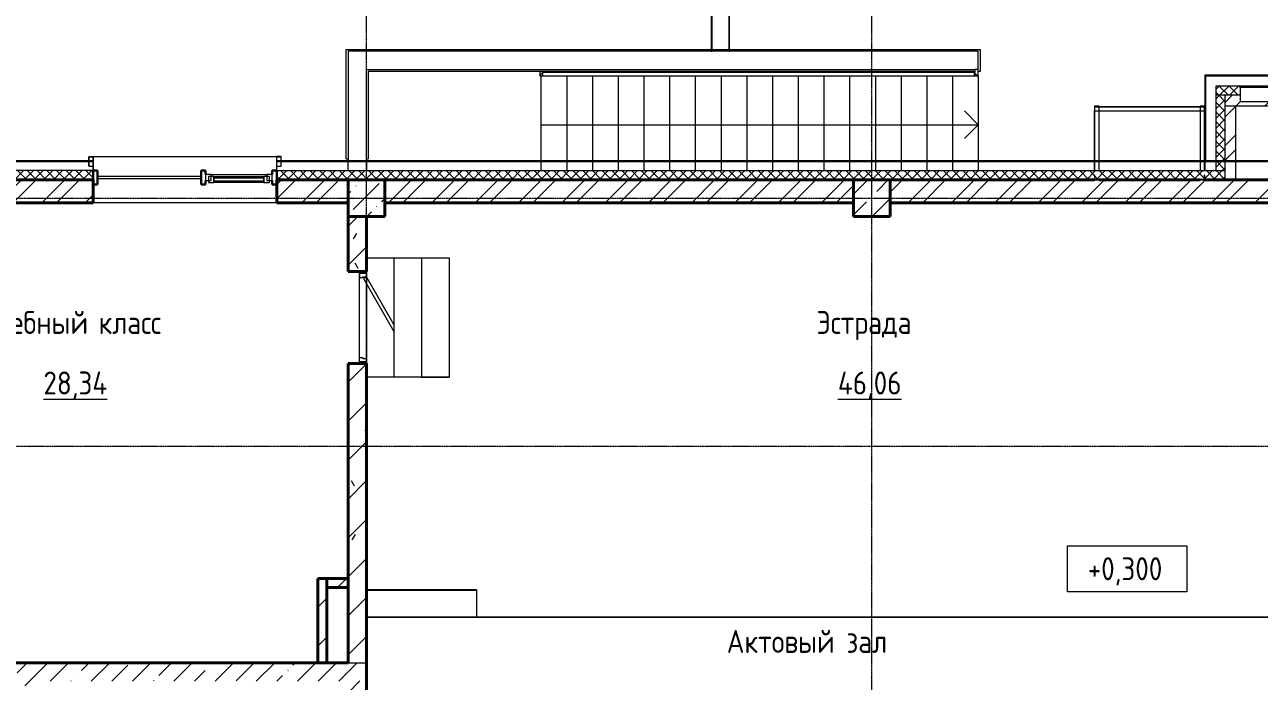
# Model space of a CAD drawing. Header units: millimetres. Extents: x 0 to 351840, y -132678 to 32417.
# Drawn here: x 311614 to 325052, y -34748 to -27599 of the extents above; entities that cross this region are included whole.
import ezdxf

# ---------------------------------------------------------------- set-up
doc = ezdxf.new("R2010")
doc.units = ezdxf.units.MM
doc.linetypes.add('BI_линия_сетки', pattern=[25, 20, -2.5, 0, -2.5])
doc.linetypes.add('BI_невидимые', pattern=[5, 3, -2])
for name, color, linetype, lineweight in [('Аннотация', 7, 'Continuous', 9), ('Витраж', 7, 'Continuous', 18), ('Двери', 7, 'Continuous', 18), ('Каркас', 7, 'Continuous', 18), ('Лестницы', 7, 'Continuous', 18), ('Марки помещений', 7, 'Continuous', 20), ('Несущие колонны', 7, 'Continuous', 18), ('Ограждение', 7, 'Continuous', 9), ('Окна', 7, 'Continuous', 18), ('Оси', 7, 'Continuous', 9), ('Отметки', 7, 'Continuous', 9), ('Панели витража', 7, 'Continuous', 9), ('Перекрытие', 7, 'Continuous', 18), ('Стены внутренние', 7, 'Continuous', 18), ('Стены наружные', 7, 'Continuous', 18), ('Стены несущие', 7, 'Continuous', 18), ('Стены отделка', 7, 'Continuous', 18), ('Стены перегородки', 7, 'Continuous', 18), ('Стены штриховка', 7, 'Continuous', 18), ('Стрелки вверх', 7, 'Continuous', 9)]:
    doc.layers.add(name, color=color, linetype=linetype, lineweight=lineweight)
doc.styles.add('GOST Common_1', font='GOST Common.ttf', dxfattribs={"width": 0.9, "height": 250})
pattern_1 = [(45, (2e-10, 1e-10), (-224.5064, 224.5064), []), (45, (224.5, 1e-10), (-224.5064, 224.5064), [396.875, -79.375, 3.353, -76.022])]
pattern_2 = [(45, (2e-10, 1e-10), (-235.7317, 235.7317), []), (45, (157.15, 1e-10), (-235.7317, 235.7317), [])]
pattern_3 = [(0, (2e-10, 1e-10), (1625.6, 406.4), [67.056, -1152.144, 67.056, -1152.144, -6502.4]), (0, (2e-10, 1e-10), (1625.6, 406.4), [-2438.4, 67.056, -2371.344, 67.056, -1152.144, -2844.8]), (0, (2e-10, 1e-10), (1625.6, 406.4), [-6096, 67.056, -745.744, 67.056, -1964.944]), (120, (609.6, 203.2), (-1164.753, 1204.611), [67.056, -1152.144, 67.056, -1152.144, -6502.4]), (120, (609.6, 203.2), (-1164.753, 1204.611), [-2438.4, 67.056, -2371.344, 67.056, -1152.144, -2844.8]), (120, (609.6, 203.2), (-1164.753, 1204.611), [-6096, 67.056, -745.744, 67.056, -1964.944]), (240, (812.8, 1016), (-460.847, -1611.011), [67.056, -1152.144, 67.056, -1152.144, -6502.4]), (240, (812.8, 1016), (-460.847, -1611.011), [-2438.4, 67.056, -2371.344, 67.056, -1152.144, -2844.8]), (240, (812.8, 1016), (-460.847, -1611.011), [-6096, 67.056, -745.744, 67.056, -1964.944])]
pattern_4 = [(45, (2e-10, 1e-10), (-212.132, 212.132), [])]
pattern_5 = [(45, (2e-10, 1e-10), (-53.03301, 53.03301), []), (135, (2e-10, 1e-10), (-53.03301, -53.03301), [])]

# ---------------------------------------------------------------- blocks, each defined once
blk = doc.blocks.new('_временные_конструкции_колонны_монолитные_прямоугольная - _временная_конструкция_колонна_400x400-V23-01 Этаж__0_000___Отделочный_')
at = {"layer": 'Несущие колонны', "lineweight": 9}
h = blk.add_hatch(dxfattribs=at)
h.set_pattern_fill('FP_25', color=9, style=0, pattern_type=2)
h.set_pattern_definition([(45, (-21400, -19900), (84.19025, 308.6967), [396.875, -79.375, 3.353, -76.022])])
h.paths.add_polyline_path([(200, -200), (200, 200), (-200, 200), (-200, -200)])
at = {"layer": 'Несущие колонны', "color": 9, "lineweight": 40}
for p, q in [((200, 200), (-200, 200)), ((-200, 200), (-200, -200)), ((200, -200), (200, 200)), ((-200, -200), (200, -200))]:
    blk.add_line(p, q, dxfattribs=at)
blk = doc.blocks.new('_временные_конструкции_колонны_монолитные_прямоугольная - _временная_конструкция_колонна_400x400-V31-01 Этаж__0_000___Отделочный_')
at = {"layer": 'Несущие колонны', "lineweight": 9}
h = blk.add_hatch(dxfattribs=at)
h.set_pattern_fill('FP_33', color=9, style=0, pattern_type=2)
h.set_pattern_definition([(45, (-15900, -19900), (84.1903, 308.6967), [396.875, -79.375, 3.353, -76.022])])
h.paths.add_polyline_path([(200, -200), (200, 200), (-200, 200), (-200, -200)])
at = {"layer": 'Несущие колонны', "color": 9, "lineweight": 40}
for p, q in [((200, 200), (-200, 200)), ((-200, 200), (-200, -200)), ((200, -200), (200, 200)), ((-200, -200), (200, -200))]:
    blk.add_line(p, q, dxfattribs=at)
blk = doc.blocks.new('_Двери_Металлические_Однопольная_Техническая_1_3_4_8 - _дверь_ДМВ_2200-1010_П Д-4-V35-01 Этаж__0_000___Отделочный_')
at = {"layer": 'Двери', "color": 9, "lineweight": 9}
for p, q in [((200, 400), (-320, 100)), ((-301, 67), (277, 400)), ((-355, 100), (-355, 25)), ((-320, 100), (-355, 100)), ((-355, 25), (-310, 25)), ((-320, 100), (-301, 67)), ((-320, 60), (-320, 100)), ((-310, 60), (-320, 60)), ((-310, 25), (-310, 60)), ((560, 60), (570, 60)), ((560, 25), (560, 60)), ((605, 25), (560, 25)), ((570, 100), (605, 100)), ((570, 60), (570, 100)), ((605, 100), (605, 25))]:
    blk.add_line(p, q, dxfattribs=at)
at = {"layer": 'Двери', "color": 9, "linetype": 'BI_невидимые', "lineweight": 9}
for p, q in [((-375, 25), (-375, 100)), ((-375, 100), (-355, 100)), ((-375, 25), (-375, 100)), ((-375, 100), (-355, 100)), ((-355, 25), (-375, 25)), ((-355, 25), (-375, 25)), ((-355, 100), (-355, 25)), ((-355, 100), (-355, 25)), ((605, 25), (605, 100)), ((605, 100), (625, 100)), ((605, 25), (605, 100)), ((605, 100), (625, 100)), ((625, 25), (605, 25)), ((625, 25), (605, 25)), ((625, 100), (625, 25)), ((625, 100), (625, 25))]:
    blk.add_line(p, q, dxfattribs=at)
blk = doc.blocks.new('Системная панель - _панель_витража_остекление_наружный-6455670-01 Этаж__0_000___Отделочный_')
at = {"layer": 'Панели витража', "color": 9}
for p, q in [((562.5, 12.5), (-562.5, 12.5)), ((-562.5, 12.5), (-562.5, -12.5)), ((562.5, -12.5), (562.5, 12.5)), ((-562.5, -12.5), (562.5, -12.5))]:
    blk.add_line(p, q, dxfattribs=at)
blk = doc.blocks.new('_металлические_изделия_кронштейн_круглый - _металлические_изделия_кронштейн-V43-01 Этаж__0_000___Отделочный_')
at = {"layer": 'Ограждение', "color": 9}
for p, q in [((20816, 21280), (20816, 21277)), ((20832, 21277), (20832, 21280))]:
    blk.add_line(p, q, dxfattribs=at)
at = {"layer": 'Ограждение', "color": 9, "flags": 128}
for points in [[(20816, 21269), (20816, 21270), (20816, 21271), (20816, 21272), (20816, 21273), (20816, 21274), (20816, 21275), (20816, 21276), (20816, 21277), (20816, 21277)], [(20832, 21277), (20832, 21276), (20832, 21275), (20832, 21274), (20832, 21273), (20832, 21272), (20832, 21271), (20832, 21270), (20832, 21269)]]:
    blk.add_lwpolyline(points, dxfattribs=at)
blk = doc.blocks.new('_металлические_изделия_труба_круглая_ГОСТ_32678-2014_с_выпусками - _металлические_изделия_труба_круглая-V44-01 Этаж__0_000___Отделочный_')
at = {"layer": 'Ограждение', "color": 9}
for p, q in [((-31, 113), (-31, 79)), ((-31, 79), (-31, -4621)), ((18, 115), (-29, 115)), ((5, 77), (18, 77)), ((7, -4621), (7, 79)), ((-31, -4621), (-31, -4654)), ((-29, -4656), (38, -4656)), ((38, -4618), (5, -4618)), ((38, -4654), (38, -4618)), ((38, -4656), (38, -4654))]:
    blk.add_line(p, q, dxfattribs=at)
for centre, major_axis, start_param, end_param in [((-12, 79), (-19, 0), 4.712389, 6.283185), ((-12, 79), (19, 0), 0, 3.141593), ((-12, 79), (-19, 0), 3.141593, 4.712389), ((-12, -4621), (-19, 0), 3.403392, 6.283185), ((-12, -4621), (19, 0), 1.570796, 3.141593), ((-12, -4621), (19, 0), 0.261799, 1.570796), ((-12, -4621), (18.1, 0), 0.262779, 0.41075), ((-12, -4621), (18.1, 0), 0.262779, 0.41075)]:
    blk.add_ellipse(centre, major_axis=major_axis, ratio=0.472551, start_param=start_param, end_param=end_param, dxfattribs=at)
for points, knots in [([(-31, 113), (-31, 114), (-31, 115), (-30, 115), (-29, 115), (-27, 115), (-26, 115), (-25, 114), (-24, 113), (-22, 113), (-21, 112), (-19, 111), (-18, 110), (-17, 109), (-16, 108), (-15, 107), (-13, 106), (-12, 105), (-11, 104), (-10, 103), (-8, 102), (-7, 100), (-6, 99), (-5, 98), (-4, 97), (-3, 96), (-2, 94), (0, 93), (1, 91), (2, 89), (3, 88), (4, 86), (6, 84), (7, 82), (7, 80), (7, 79)], [0, 0, 0, 0, 0.083333, 0.125, 0.166667, 0.208333, 0.229167, 0.25, 0.291667, 0.333333, 0.354167, 0.375, 0.395833, 0.416667, 0.4375, 0.458333, 0.479167, 0.5, 0.520833, 0.541667, 0.5625, 0.583333, 0.604167, 0.625, 0.645833, 0.666667, 0.6875, 0.708333, 0.75, 0.770833, 0.791667, 0.833333, 0.875, 0.916667, 1, 1, 1, 1]), ([(5, 83), (5, 83), (5, 84), (5, 85), (4, 85)], [0.08333333, 0.08333333, 0.08333333, 0.08333333, 0.125, 0.13074587, 0.13074587, 0.13074587, 0.13074587]), ([(-31, -4654), (-31, -4653), (-31, -4652), (-30, -4649), (-29, -4647), (-27, -4646), (-26, -4644), (-25, -4642), (-24, -4640), (-22, -4638), (-21, -4637), (-19, -4635), (-18, -4634), (-17, -4633), (-16, -4632), (-15, -4631), (-13, -4629), (-12, -4628), (-11, -4627), (-10, -4626), (-8, -4625), (-7, -4624), (-6, -4623), (-5, -4623), (-4, -4622), (-3, -4621), (-2, -4621), (0, -4620), (1, -4619), (2, -4619), (3, -4619), (4, -4618), (4, -4618)], [0, 0, 0, 0, 0.0833333, 0.125, 0.1666667, 0.2083333, 0.2291667, 0.25, 0.2916667, 0.3333333, 0.3541667, 0.375, 0.3958333, 0.4166667, 0.4375, 0.4583333, 0.4791667, 0.5, 0.5208333, 0.5416667, 0.5625, 0.5833333, 0.6041667, 0.625, 0.6458333, 0.6666667, 0.6875, 0.7083333, 0.75, 0.7708333, 0.7916667, 0.8333333, 0.8333333, 0.8333333, 0.8333333]), ([(-29, -4656), (-29, -4656), (-30, -4656), (-31, -4656), (-31, -4655), (-31, -4654)], [0.8333333, 0.8333333, 0.8333333, 0.8333333, 0.875, 0.9166667, 1, 1, 1, 1])]:
    blk.add_open_spline(points, degree=3, knots=knots, dxfattribs=at)
blk = doc.blocks.new('Прямоугольный импост - _импост_150х50-6455671-01 Этаж__0_000___Отделочный_')
at = {"layer": 'Витраж', "color": 9, "lineweight": 30}
for p, q in [((0, 75), (-50, 75)), ((-50, 75), (-50, -75)), ((0, -75), (0, 75)), ((-50, -75), (0, -75))]:
    blk.add_line(p, q, dxfattribs=at)
blk = doc.blocks.new('_окна_алюминиевые_одностворчатые_витражные - _окно_витражное_алюминиевое-6453962-01 Этаж__0_000___Отделочный_')
at = {"layer": 'Окна', "color": 9}
for p, q in [((-302.5, 32.5), (-362.5, 32.5)), ((-362.5, 32.5), (-362.5, -32.5)), ((-272.5, 12.5), (-332.5, 12.5)), ((-332.5, 12.5), (-332.5, -52.5)), ((-302.5, 32.5), (302.5, 32.5)), ((-302.5, -32.5), (-302.5, 32.5)), ((-272.5, 12.5), (272.5, 12.5)), ((-272.5, -52.5), (-272.5, 12.5)), ((332.5, 12.5), (272.5, 12.5)), ((272.5, 12.5), (272.5, -52.5)), ((362.5, 32.5), (302.5, 32.5)), ((302.5, 32.5), (302.5, -32.5)), ((332.5, -52.5), (332.5, 12.5)), ((362.5, -32.5), (362.5, 32.5)), ((-362.5, -32.5), (-302.5, -32.5)), ((-332.5, -52.5), (-272.5, -52.5)), ((272.5, -7.5), (-272.5, -7.5)), ((-272.5, -7.5), (-272.5, -37.5)), ((-272.5, -37.5), (272.5, -37.5)), ((272.5, -52.5), (-272.5, -52.5)), ((272.5, -37.5), (272.5, -7.5)), ((272.5, -52.5), (332.5, -52.5)), ((302.5, -32.5), (362.5, -32.5))]:
    blk.add_line(p, q, dxfattribs=at)
blk = doc.blocks.new('Прямоугольный импост - _импост_150х50-6455296-01 Этаж__0_000___Отделочный_')
at = {"layer": 'Витраж', "color": 9, "lineweight": 30}
for p, q in [((-50, 75), (0, 75)), ((-50, 32.5), (-50, 75)), ((0, 75), (0, -75)), ((-50, -75), (-50, -32.5)), ((0, -75), (-50, -75))]:
    blk.add_line(p, q, dxfattribs=at)
blk = doc.blocks.new('Прямоугольный импост - _импост_150х50-6453875-01 Этаж__0_000___Отделочный_')
at = {"layer": 'Витраж', "color": 9, "lineweight": 30}
for p, q in [((-25, 75), (25, 75)), ((-25, -75), (-25, 75)), ((25, 75), (25, 32.5)), ((25, -75), (-25, -75)), ((25, -32.5), (25, -75))]:
    blk.add_line(p, q, dxfattribs=at)
blk = doc.blocks.new('_Окна_Жалюзийная_решетка - _жалюзийная_решетка_1900х350-7494889-01 Этаж__0_000___Отделочный_')
at = {"layer": 'Окна', "color": 9}
for p, q in [((-400, -150), (-400, 10)), ((-400, 10), (400, 10)), ((400, 10), (400, -150)), ((400, -150), (-400, -150))]:
    blk.add_line(p, q, dxfattribs=at)
blk = doc.blocks.new('_металлические_изделия_уголок_равнополочный_ГОСТ8509-93 - _металлические_изделия_уголок_50х50х5-7583044-01 Этаж__0_000___Отделочный_')
at = {"layer": 'Каркас', "color": 9}
for p, q in [((577, 75), (-602, 75)), ((540, 30), (-564, 30)), ((538, 25), (-562, 25))]:
    blk.add_line(p, q, dxfattribs=at)
blk = doc.blocks.new('_металлические_изделия_уголок_равнополочный_ГОСТ8509-93 - _металлические_изделия_уголок_50х50х5-7583046-01 Этаж__0_000___Отделочный_')
at = {"layer": 'Каркас', "color": 9}
for p, q in [((180, 75), (-402, 75)), ((180, 30), (-364, 30)), ((180, 25), (-362, 25)), ((288, 75), (188, 75)), ((288, 30), (188, 30)), ((288, 25), (188, 25))]:
    blk.add_line(p, q, dxfattribs=at)
blk = doc.blocks.new('_металлические_изделия_уголок_равнополочный_ГОСТ8509-93 - _металлические_изделия_уголок_50х50х5-7583047-01 Этаж__0_000___Отделочный_')
at = {"layer": 'Каркас', "color": 9}
for p, q in [((-402, -75), (180, -75)), ((-364, -30), (180, -30)), ((188, -25), (288, -25)), ((188, -30), (288, -30)), ((188, -75), (288, -75))]:
    blk.add_line(p, q, dxfattribs=at)
blk = doc.blocks.new('_металлические_изделия_уголок_равнополочный_ГОСТ8509-93 - _металлические_изделия_уголок_50х50х5-V89-01 Этаж__0_000___Отделочный_')
at = {"layer": 'Каркас', "color": 9}
for p, q in [((24975, 20103.2), (24975, 20100)), ((24975, 20100), (25025, 20100)), ((25014.5, 20105), (24976.8, 20105)), ((25020, 20148.2), (25020, 20110.5)), ((25025, 20150), (25021.8, 20150)), ((25025, 20100), (25025, 20150))]:
    blk.add_line(p, q, dxfattribs=at)
for centre, radius, start, end in [((24976.8, 20103.2), 1.8, 90, 180), ((25014.5, 20110.5), 5.5, 270, 0), ((25021.8, 20148.2), 1.8, 90, 180)]:
    blk.add_arc(centre, radius, start, end, dxfattribs=at)
blk = doc.blocks.new('_металлические_изделия_уголок_равнополочный_ГОСТ8509-93 - _металлические_изделия_уголок_50х50х5-7583045-01 Этаж__0_000___Отделочный_')
at = {"layer": 'Каркас', "color": 9}
for p, q in [((25025, 20900), (24975, 20900)), ((24975, 20900), (24975, 20896.8)), ((24976.8, 20895), (25014.5, 20895)), ((25020, 20889.5), (25020, 20851.8)), ((25021.8, 20850), (25025, 20850)), ((25025, 20850), (25025, 20900))]:
    blk.add_line(p, q, dxfattribs=at)
for centre, radius, start, end in [((24976.8, 20896.8), 1.8, 180, 270), ((25014.5, 20889.5), 5.5, 0, 90), ((25021.8, 20851.8), 1.8, 180, 270)]:
    blk.add_arc(centre, radius, start, end, dxfattribs=at)
blk = doc.blocks.new('Высотные отметки - _обозначение_высотная_отметка_рамка-5887-01 Этаж__0_000___Отделочный_')
at = {"layer": 'Аннотация', "color": 9}
for p, q in [((-6.5, 0), (-6.5, 5)), ((-6.5, 5), (6.5, 5)), ((6.5, 5), (6.5, 0)), ((6.5, 0), (-6.5, 0))]:
    blk.add_line(p, q, dxfattribs=at)
blk = doc.blocks.new('A$C13a22a9d')
at = {"layer": 'Стены внутренние', "lineweight": 9}
h = blk.add_hatch(dxfattribs=at)
h.set_pattern_fill('FP_37', color=9, angle=225, style=0, pattern_type=2)
h.set_pattern_definition([(45, (2e-10, 1e-10), (-235.7317, 235.7317), []), (45, (157.15, 1e-10), (-235.7317, 235.7317), [])])
h.paths.add_polyline_path([(26245.9, 20900), (26385, 20900), (26385, 21020), (26215, 21020), (26215, 20950), (25415, 20950), (25415, 21020), (25245, 21020), (25245, 20900), (26215, 20900)])
h = blk.add_hatch(dxfattribs=at)
h.set_pattern_fill('FP_37', color=9, angle=225, style=0, pattern_type=2)
h.set_pattern_definition([(45, (2e-10, 1e-10), (-235.7317, 235.7317), []), (45, (157.15, 1e-10), (-235.7317, 235.7317), [])])
h.paths.add_polyline_path([(25325.1, 20100), (25365, 20100), (25365, 20900), (25245, 20900), (25245, 20100)])
h = blk.add_hatch(dxfattribs=at)
h.set_pattern_fill('FP_35', color=9, style=0, pattern_type=2)
h.set_pattern_definition(pattern_3)
h.paths.add_polyline_path([(15900, 14840), (15900, 18100), (15700, 18100), (15700, 14840)])
h.paths.add_polyline_path([(15900, 19100), (15900, 19700), (15700, 19700), (15700, 19100)])
h = blk.add_hatch(dxfattribs=at)
h.set_pattern_fill('FP_36', color=9, style=0, pattern_type=2)
h.set_pattern_definition(pattern_4)
h.paths.add_polyline_path([(15900, 14840), (15900, 18100), (15700, 18100), (15700, 14840)])
h.paths.add_polyline_path([(15900, 19100), (15900, 19700), (15700, 19700), (15700, 19100)])
h = blk.add_hatch(dxfattribs=at)
h.set_pattern_fill('FP_35', color=9, style=0, pattern_type=2)
h.set_pattern_definition(pattern_3)
h.paths.add_polyline_path([(15370, 14840), (15470, 14840), (15470, 15760), (15370, 15760)])
h = blk.add_hatch(dxfattribs=at)
h.set_pattern_fill('FP_36', color=9, style=0, pattern_type=2)
h.set_pattern_definition(pattern_4)
h.paths.add_polyline_path([(15370, 14840), (15470, 14840), (15470, 15760), (15370, 15760)])
h = blk.add_hatch(dxfattribs=at)
h.set_pattern_fill('FP_36', color=9, style=0, pattern_type=2)
h.set_pattern_definition(pattern_4)
h.paths.add_polyline_path([(15700, 15660), (15700, 15760), (15470, 15760), (15470, 15660)])
at = {"layer": 'Стены наружные'}
for points in [[(19853.7, 21500), (19853.7, 24521.1), (19845.7, 24521.1), (19845.7, 21500)], [(19653.7, 21500), (19661.7, 21500), (19661.7, 24329.1), (19653.7, 24329.1), (19653.7, 22427.9)], [(25033, 20308), (25033, 21240), (25025, 21240), (25025, 20308)], [(25033, 21232), (26532, 21232), (26532, 21240), (25033, 21240)], [(12877.5, 20249.2), (12880, 20249.2), (12879.9, 20348.7), (12877.4, 20348.7)], [(12925, 20200), (12927.5, 20200), (12927.4, 20348.7), (12924.9, 20348.7), (12924.9, 20300)], [(14922.5, 20200), (14925, 20200), (14924.9, 20349.5), (14922.4, 20349.5)], [(14969.9, 20250), (14972.4, 20250), (14972.4, 20349.5), (14969.9, 20349.5)]]:
    blk.add_hatch(color=9, dxfattribs=at).paths.add_polyline_path(points)
at = {"layer": 'Стены наружные', "lineweight": 9}
h = blk.add_hatch(dxfattribs=at)
h.set_pattern_fill('FP_50', color=9, style=0, pattern_type=2)
h.set_pattern_definition(pattern_5)
h.paths.add_polyline_path([(26245.9, 21020), (26385, 21020), (26385, 21120), (25145, 21120), (25145, 21020), (25415, 21020), (25415, 21110), (26215, 21110), (26215, 21020)])
h = blk.add_hatch(dxfattribs=at)
h.set_pattern_fill('FP_50', color=9, style=0, pattern_type=2)
h.set_pattern_definition(pattern_5)
h.paths.add_polyline_path([(25245, 20200), (25245, 21020), (25145, 21020), (25145, 20200)])
at = {"layer": 'Стены наружные'}
h = blk.add_hatch(color=9, dxfattribs=at)
h.paths.add_polyline_path([(32842, 20300), (32842, 20308), (32325, 20308), (32325, 20300)])
h.paths.add_polyline_path([(30825, 20300), (30825, 20308), (29350, 20308), (29350, 20300)])
h.paths.add_polyline_path([(28100, 20300), (28100, 20308), (14924.9, 20308), (14924.9, 20300), (28087.6, 20300)])
h.paths.add_polyline_path([(7600, 20300), (7600, 20308), (5600, 20308), (5600, 20300), (5987.8, 20300)])
h.paths.add_polyline_path([(12924.9, 20300), (12924.9, 20308), (9700, 20308), (9700, 20300)])
h.paths.add_polyline_path([(2304.4, 20300), (4100, 20300), (4100, 20308), (-400, 20308), (-400, 20300)])
h = blk.add_hatch(color=9, dxfattribs=at)
h.paths.add_polyline_path([(12877.5, 20348.6), (12927.5, 20348.7), (12927.5, 20351.2), (12877.5, 20351.1)])
h.paths.add_polyline_path([(14922.5, 20349.5), (14972.5, 20349.5), (14972.5, 20352), (14922.5, 20352)])
at = {"layer": 'Стены наружные', "lineweight": 9}
h = blk.add_hatch(dxfattribs=at)
h.set_pattern_fill('FP_50', color=9, style=0, pattern_type=2)
h.set_pattern_definition(pattern_5)
h.paths.add_polyline_path([(25245, 20100), (25245, 20200), (14925, 20200), (14925, 20100), (23825, 20100), (23825, 20150), (23828.2, 20150), (23830, 20148.2), (23830.7, 20107.7), (23834.1, 20105.2), (23835.5, 20105), (23873.2, 20105), (23875, 20103.2), (23875, 20100), (24975, 20100), (24975, 20103.2), (24976.8, 20105), (25017.2, 20105.7), (25019.8, 20109.1), (25020, 20110.5), (25020, 20148.2), (25021.8, 20150), (25025, 20150), (25025, 20100), (25094.9, 20100)])
h.paths.add_polyline_path([(10100, 20100), (12925, 20100), (12925, 20200), (9700, 20200), (9700, 20100)])
h.paths.add_polyline_path([(6200, 20100), (7600, 20100), (7600, 20200), (5600, 20200), (5600, 20100), (5987.8, 20100)])
h.paths.add_polyline_path([(200, 20100), (4100, 20100), (4100, 20200), (-200, 20200), (-200, 20100)])
h = blk.add_hatch(dxfattribs=at)
h.set_pattern_fill('FP_37', color=9, angle=225, style=0, pattern_type=2)
h.set_pattern_definition([(45, (2e-10, 1e-10), (-235.7317, 235.7317), []), (45, (157.15, 1e-10), (-235.7317, 235.7317), [])])
h.paths.add_polyline_path([(15196, 19850), (15700, 19850), (15700, 20100), (14925, 20100), (14925, 19850)])
h.paths.add_polyline_path([(10100, 19850), (12925, 19850), (12925, 20100), (10100, 20100)])
h = blk.add_hatch(dxfattribs=at)
h.set_pattern_fill('FP_38', color=9, angle=-135, style=0, pattern_type=2)
h.set_pattern_definition(pattern_2)
h.paths.add_polyline_path([(16100, 19850), (21200, 19850), (21200, 20100), (16100, 20100)])
h = blk.add_hatch(dxfattribs=at)
h.set_pattern_fill('FP_38', color=9, angle=-135, style=0, pattern_type=2)
h.set_pattern_definition(pattern_2)
h.paths.add_polyline_path([(26245.9, 19850), (26750, 19850), (26750, 20100), (21600, 20100), (21600, 19850), (25325.1, 19850)])
h = blk.add_hatch(dxfattribs=at)
h.set_pattern_fill('FP_34', color=9, style=0, pattern_type=2)
h.set_pattern_definition(pattern_1)
h.paths.add_polyline_path([(12300, 7700), (12300, 14840), (12100, 14840), (12100, 7700)])
h = blk.add_hatch(dxfattribs=at)
h.set_pattern_fill('FP_34', color=9, style=0, pattern_type=2)
h.set_pattern_definition(pattern_1)
h.paths.add_polyline_path([(15700, 14640), (15900, 14640), (15900, 14840), (12300, 14840), (12300, 14640), (13354.4, 14640)])
h = blk.add_hatch(dxfattribs=at)
h.set_pattern_fill('FP_34', color=9, style=0, pattern_type=2)
h.set_pattern_definition(pattern_1)
h.paths.add_polyline_path([(15900, 14100), (15900, 14640), (15700, 14640), (15700, 14100)])
at = {"layer": 'Лестницы', "color": 9}
for p, q in [((18080, 21280), (18080, 21269)), ((18080, 21280), (18080, 21269)), ((18360, 21280), (18360, 21268.9)), ((18360, 21280), (18360, 21268.9)), ((18640, 21280), (18640, 21268.9)), ((18640, 21280), (18640, 21268.9)), ((18920, 21280), (18920, 21268.8)), ((18920, 21280), (18920, 21268.8)), ((19200, 21280), (19200, 21268.8)), ((19200, 21280), (19200, 21268.8)), ((19480, 21280), (19480, 21268.8)), ((19480, 21280), (19480, 21268.8)), ((19760, 21280), (19760, 21269)), ((19760, 21280), (19760, 21269)), ((20040, 21280), (20040, 21269)), ((20040, 21280), (20040, 21269)), ((20320, 21280), (20320, 21269)), ((20320, 21280), (20320, 21269)), ((20600, 21280), (20600, 21269)), ((20600, 21280), (20600, 21269)), ((20880, 21280), (20880, 21269)), ((20880, 21280), (20880, 21269)), ((21160, 21280), (21160, 21269)), ((21160, 21280), (21160, 21269)), ((21440, 21280), (21440, 21269)), ((21440, 21280), (21440, 21269)), ((21720, 21280), (21720, 21269)), ((21720, 21280), (21720, 21269)), ((22000, 21280), (22000, 21269)), ((22000, 21280), (22000, 21269)), ((22280, 21280), (22280, 21269)), ((22280, 21280), (22280, 21269)), ((22560, 21233.5), (22560, 20308)), ((17800, 21231), (17800, 20308)), ((17800, 21231), (17800, 20308)), ((18080, 21231), (18080, 20308)), ((18080, 21231), (18080, 20308)), ((18360, 21231), (18360, 20308)), ((18360, 21231), (18360, 20308)), ((18640, 21231), (18640, 20308)), ((18640, 21231), (18640, 20308)), ((18920, 21231), (18920, 20308)), ((18920, 21231), (18920, 20308)), ((19200, 21231), (19200, 20308)), ((19200, 21231), (19200, 20308)), ((19480, 21231), (19480, 20308)), ((19480, 21231), (19480, 20308)), ((19760, 21231), (19760, 20308)), ((19760, 21231), (19760, 20308)), ((20040, 21231), (20040, 20308)), ((20040, 21231), (20040, 20308)), ((20320, 21231), (20320, 20308)), ((20320, 21231), (20320, 20308)), ((20600, 21231), (20600, 20308)), ((20600, 21231), (20600, 20308)), ((20880, 21231.2), (20880, 20308)), ((20880, 21231.2), (20880, 20308)), ((21160, 21231.2), (21160, 20308)), ((21160, 21231.2), (21160, 20308)), ((21440, 21231.1), (21440, 20308)), ((21440, 21231.1), (21440, 20308)), ((21720, 21231.1), (21720, 20308)), ((21720, 21231.1), (21720, 20308)), ((22000, 21231.1), (22000, 20308)), ((22000, 21231.1), (22000, 20308)), ((22280, 21231), (22280, 20308)), ((22280, 21231), (22280, 20308)), ((17800, 20300), (17800, 20200)), ((17800, 20300), (17800, 20200)), ((18080, 20300), (18080, 20200)), ((18080, 20300), (18080, 20200)), ((18360, 20300), (18360, 20200)), ((18360, 20300), (18360, 20200)), ((18640, 20300), (18640, 20200)), ((18640, 20300), (18640, 20200)), ((18920, 20300), (18920, 20200)), ((18920, 20300), (18920, 20200)), ((19200, 20300), (19200, 20200)), ((19200, 20300), (19200, 20200)), ((19480, 20300), (19480, 20200)), ((19480, 20300), (19480, 20200)), ((19760, 20300), (19760, 20200)), ((19760, 20300), (19760, 20200)), ((20040, 20300), (20040, 20200)), ((20040, 20300), (20040, 20200)), ((20320, 20300), (20320, 20200)), ((20320, 20300), (20320, 20200)), ((20600, 20300), (20600, 20200)), ((20600, 20300), (20600, 20200)), ((20880, 20300), (20880, 20200)), ((20880, 20300), (20880, 20200)), ((21160, 20300), (21160, 20200)), ((21160, 20300), (21160, 20200)), ((21440, 20300), (21440, 20200)), ((21440, 20300), (21440, 20200)), ((21720, 20300), (21720, 20200)), ((21720, 20300), (21720, 20200)), ((22000, 20300), (22000, 20200)), ((22000, 20300), (22000, 20200)), ((22280, 20300), (22280, 20200)), ((22280, 20300), (22280, 20200)), ((22560, 20300), (22560, 20200)), ((16200, 19250), (16200, 17950)), ((16200, 19250), (16200, 17950)), ((16500, 19250), (16800, 19250)), ((16500, 19250), (16500, 17950)), ((16500, 19250), (16500, 17950)), ((16800, 19250), (16800, 17950)), ((15900, 19100), (15900, 18100)), ((15900, 19100), (15900, 18100)), ((16500, 17950), (16800, 17950))]:
    blk.add_line(p, q, dxfattribs=at)
at = {"layer": 'Оси', "color": 9, "linetype": 'BI_линия_сетки'}
for p, q in [((15900, -3627.3), (15900, 29372.3)), ((21400, -3627.3), (21400, 29372.3)), ((-4869.1, 19900), (49050, 19900)), ((-4869.1, 17200), (49050, 17200))]:
    blk.add_line(p, q, dxfattribs=at)
at = {"layer": 'Перекрытие', "color": 9, "lineweight": 9}
for p, q in [((14922.4, 20349.5), (12927.5, 20348.7)), ((14972.5, 20308), (14972.5, 20349.5)), ((14972.5, 20250), (14972.5, 20300)), ((12880, 20249.1), (12925, 20249.2)), ((14924.9, 20250), (14969.9, 20250)), ((14925, 19850), (12925, 19850)), ((15900, 19250), (16800, 19250)), ((16800, 19250), (16800, 17950)), ((15825, 18100), (15825, 19100)), ((16800, 17950), (15900, 17950)), ((15900, 15633.7), (17100, 15633.7)), ((17100, 15628.7), (17100, 15343.7))]:
    blk.add_line(p, q, dxfattribs=at)
at = {"layer": 'Стены наружные', "color": 9}
for p, q in [((15680, 20328), (15680, 21520)), ((15680, 21520), (19653.7, 21520)), ((19661.7, 21520), (19845.7, 21520)), ((19853.7, 21520), (22580, 21520)), ((22580, 21520), (22580, 21280)), ((15700, 21500), (15700, 20308)), ((19653.7, 21500), (15700, 21500)), ((19845.7, 21500), (19661.7, 21500)), ((22560, 21500), (19853.7, 21500)), ((22560, 21300), (22560, 21500)), ((15900, 21300), (22522, 21300)), ((15900, 20308), (15900, 21300)), ((22522, 21280), (15920, 21280)), ((15920, 21280), (15920, 20328)), ((22580, 21280), (22560, 21280)), ((12927.5, 20351.2), (14922.5, 20352)), ((14922.4, 20349.5), (12927.5, 20348.7)), ((15680, 20328), (15700, 20328)), ((15700, 20200), (15700, 20300)), ((15900, 20328), (15920, 20328)), ((15900, 20300), (15900, 20200)), ((15900, 15638.7), (17100, 15638.7)), ((17100, 15628.7), (15900, 15628.7)), ((17100, 15638.7), (17100, 15628.7)), ((15900, 15343.7), (26950, 15343.7)), ((26950, 15333.7), (15900, 15333.7)), ((17100, 15343.7), (17100, 15333.7))]:
    blk.add_line(p, q, dxfattribs=at)
at = {"layer": 'Стены несущие', "color": 9, "lineweight": 40}
for p, q in [((12925, 20100), (10100, 20100)), ((12925, 19850), (12925, 20100)), ((14925, 20100), (14925, 19850)), ((15700, 20100), (14925, 20100)), ((21200, 20100), (16100, 20100)), ((23825, 20100), (21600, 20100)), ((24975, 20100), (23875, 20100)), ((26750, 20100), (25025, 20100)), ((10100, 19850), (12925, 19850)), ((14925, 19850), (15700, 19850)), ((16100, 19850), (21200, 19850)), ((21600, 19850), (26750, 19850)), ((15700, 19700), (15700, 19100)), ((15900, 19100), (15900, 19700)), ((15700, 19100), (15900, 19100)), ((15700, 18100), (15700, 14840)), ((15900, 18100), (15700, 18100)), ((15900, 14100), (15900, 18100)), ((15700, 15760), (15370, 15760)), ((15370, 15760), (15370, 14840)), ((15470, 14840), (15470, 15760)), ((15700, 15660), (15700, 15760)), ((15470, 15660), (15700, 15660)), ((15700, 14840), (9900, 14840))]:
    blk.add_line(p, q, dxfattribs=at)
at = {"layer": 'Стены отделка', "color": 9, "lineweight": 9}
for p, q in [((19845.7, 24521.1), (19845.7, 21500)), ((19853.7, 21500), (19853.7, 24529.1)), ((19653.7, 24329.1), (19653.7, 21500)), ((19661.7, 21500), (19661.7, 24329.1)), ((19653.7, 21500), (19661.7, 21500)), ((19845.7, 21500), (19853.7, 21500)), ((25025, 21240), (25025, 20900)), ((26540, 21240), (25025, 21240)), ((25033, 21240), (25033, 20308)), ((25033, 21232), (26532, 21232)), ((25145, 21120), (25145, 20200)), ((26485, 21120), (25145, 21120)), ((25245, 21020), (25145, 21020)), ((25025, 20850), (25025, 20308)), ((12924.9, 20308), (9700, 20308)), ((9700, 20300), (12924.9, 20300)), ((12879.9, 20348.7), (12877.4, 20348.7)), ((12877.4, 20348.7), (12877.5, 20249.2)), ((12927.5, 20351.2), (12877.5, 20351.1)), ((12877.5, 20351.1), (12877.5, 20348.6)), ((12877.5, 20348.6), (12927.5, 20348.7)), ((12880, 20249.2), (12879.9, 20348.7)), ((12927.4, 20348.7), (12924.9, 20348.7)), ((12924.9, 20348.7), (12924.9, 20308)), ((12924.9, 20300), (12925, 20200)), ((12927.5, 20200), (12927.4, 20348.7)), ((12927.5, 20348.7), (12927.5, 20351.2)), ((14924.9, 20349.5), (14922.4, 20349.5)), ((14922.4, 20349.5), (14922.5, 20200)), ((14972.5, 20352), (14922.5, 20352)), ((14922.5, 20352), (14922.5, 20349.5)), ((14922.5, 20349.5), (14972.5, 20349.5)), ((14924.9, 20308), (14924.9, 20349.5)), ((28100, 20308), (14924.9, 20308)), ((14924.9, 20300), (28100, 20300)), ((14925, 20200), (14924.9, 20300)), ((14972.4, 20349.5), (14969.9, 20349.5)), ((14969.9, 20349.5), (14969.9, 20250)), ((14972.4, 20250), (14972.4, 20349.5)), ((14972.5, 20349.5), (14972.5, 20352)), ((12925, 20200), (9700, 20200)), ((12877.5, 20249.2), (12880, 20249.2)), ((12925, 20200), (12927.5, 20200)), ((12925, 20100), (12925, 20200)), ((14922.5, 20200), (14925, 20200)), ((14925, 20200), (14925, 20100)), ((14925, 20200), (25245, 20200)), ((14969.9, 20250), (14972.4, 20250))]:
    blk.add_line(p, q, dxfattribs=at)
at = {"layer": 'Стены перегородки', "color": 9}
for p, q in [((25245, 21020), (25245, 20100)), ((25415, 21020), (25245, 21020)), ((26385, 20900), (25245, 20900)), ((25365, 20100), (25365, 20900))]:
    blk.add_line(p, q, dxfattribs=at)
at = {"layer": 'Стены штриховка', "color": 9}
for p, q in [((12924.9, 20300), (12924.9, 20308)), ((14924.9, 20308), (14924.9, 20300)), ((15700, 14840), (15900, 14840))]:
    blk.add_line(p, q, dxfattribs=at)
at = {"layer": 'Стрелки вверх', "color": 9}
for p, q in [((22560, 20700), (22410, 20850)), ((17800, 20700), (18080, 20700)), ((18080, 20700), (18360, 20700)), ((18360, 20700), (18640, 20700)), ((18640, 20700), (18920, 20700)), ((18920, 20700), (19200, 20700)), ((19200, 20700), (19480, 20700)), ((19480, 20700), (19760, 20700)), ((19760, 20700), (20040, 20700)), ((20040, 20700), (20320, 20700)), ((20320, 20700), (20600, 20700)), ((20600, 20700), (20880, 20700)), ((20880, 20700), (21160, 20700)), ((21160, 20700), (21440, 20700)), ((21440, 20700), (21720, 20700)), ((21720, 20700), (22000, 20700)), ((22000, 20700), (22280, 20700)), ((22280, 20700), (22560, 20700)), ((22560, 20700), (22410, 20550))]:
    blk.add_line(p, q, dxfattribs=at)
at = {"layer": 'Аннотация', "color": 9, "lineweight": 20, "xscale": 99.99999999999993, "yscale": 99.99999999999993, "zscale": 99.99999999999993}
blk.add_blockref('Высотные отметки - _обозначение_высотная_отметка_рамка-5887-01 Этаж__0_000___Отделочный_', (24180.2, 15613.5), dxfattribs=at)
at = {"layer": 'Витраж', "color": 9, "rotation": 180}
blk.add_blockref('Прямоугольный импост - _импост_150х50-6455671-01 Этаж__0_000___Отделочный_', (12925, 20125), dxfattribs=at)
at = {"layer": 'Витраж', "color": 9, "extrusion": (0, 0, -1), "rotation": 180}
for name, p in [('Прямоугольный импост - _импост_150х50-6453875-01 Этаж__0_000___Отделочный_', (-14125, 20125)), ('Прямоугольный импост - _импост_150х50-6455296-01 Этаж__0_000___Отделочный_', (-14925, 20125))]:
    blk.add_blockref(name, p, dxfattribs=at)
at = {"layer": 'Двери', "color": 9, "rotation": 269.9999999999999}
blk.add_blockref('_Двери_Металлические_Однопольная_Техническая_1_3_4_8 - _дверь_ДМВ_2200-1010_П Д-4-V35-01 Этаж__0_000___Отделочный_', (15800, 18725), dxfattribs=at)
at = {"layer": 'Каркас', "color": 9}
for name, p, rotation in [('_металлические_изделия_уголок_равнополочный_ГОСТ8509-93 - _металлические_изделия_уголок_50х50х5-V89-01 Этаж__0_000___Отделочный_', (48850, 41000), 180), ('_металлические_изделия_уголок_равнополочный_ГОСТ8509-93 - _металлические_изделия_уголок_50х50х5-7583046-01 Этаж__0_000___Отделочный_', (23800.1, 20487.9), 269.9999999999997), ('_металлические_изделия_уголок_равнополочный_ГОСТ8509-93 - _металлические_изделия_уголок_50х50х5-7583044-01 Этаж__0_000___Отделочный_', (24412.9, 20924.9), 180), ('_металлические_изделия_уголок_равнополочный_ГОСТ8509-93 - _металлические_изделия_уголок_50х50х5-7583047-01 Этаж__0_000___Отделочный_', (25049.9, 20487.9), 269.9999999999999), ('_металлические_изделия_уголок_равнополочный_ГОСТ8509-93 - _металлические_изделия_уголок_50х50х5-7583045-01 Этаж__0_000___Отделочный_', (48850, 41000), 180)]:
    blk.add_blockref(name, p, dxfattribs=dict(at, rotation=rotation))
for name in ['_металлические_изделия_уголок_равнополочный_ГОСТ8509-93 - _металлические_изделия_уголок_50х50х5-7583045-01 Этаж__0_000___Отделочный_', '_металлические_изделия_уголок_равнополочный_ГОСТ8509-93 - _металлические_изделия_уголок_50х50х5-V89-01 Этаж__0_000___Отделочный_']:
    blk.add_blockref(name, (0, 0), dxfattribs=at)
at = {"layer": 'Несущие колонны', "color": 9}
for name, p in [('_временные_конструкции_колонны_монолитные_прямоугольная - _временная_конструкция_колонна_400x400-V31-01 Этаж__0_000___Отделочный_', (15900, 19900)), ('_временные_конструкции_колонны_монолитные_прямоугольная - _временная_конструкция_колонна_400x400-V23-01 Этаж__0_000___Отделочный_', (21400, 19900))]:
    blk.add_blockref(name, p, dxfattribs=at)
at = {"layer": 'Ограждение', "color": 9, "rotation": 89.99999999999902}
blk.add_blockref('_металлические_изделия_труба_круглая_ГОСТ_32678-2014_с_выпусками - _металлические_изделия_труба_круглая-V44-01 Этаж__0_000___Отделочный_', (17903.6, 21262.1), dxfattribs=at)
at = {"layer": 'Ограждение', "color": 9}
for p in [(-1000, 0), (0, 0)]:
    blk.add_blockref('_металлические_изделия_кронштейн_круглый - _металлические_изделия_кронштейн-V43-01 Этаж__0_000___Отделочный_', p, dxfattribs=at)
at = {"layer": 'Окна', "color": 9, "rotation": 180}
blk.add_blockref('_Окна_Жалюзийная_решетка - _жалюзийная_решетка_1900х350-7494889-01 Этаж__0_000___Отделочный_', (25815, 20960), dxfattribs=at)
at = {"layer": 'Окна', "color": 9}
blk.add_blockref('_окна_алюминиевые_одностворчатые_витражные - _окно_витражное_алюминиевое-6453962-01 Этаж__0_000___Отделочный_', (14512.5, 20125), dxfattribs=at)
at = {"layer": 'Панели витража', "color": 9}
blk.add_blockref('Системная панель - _панель_витража_остекление_наружный-6455670-01 Этаж__0_000___Отделочный_', (13537.5, 20125), dxfattribs=at)
at = {"layer": 'Марки помещений', "color": 9, "lineweight": 9, "char_height": 250, "attachment_point": 1, "style": 'GOST Common_1'}
for s, insert, width in [('Учебный', (11748, 18671.8), 1406.962), ('класс', (12986.2, 18671.8), 937.974), ('Эстрада', (20799.9, 18671.8), 1457.468), ('\\L28,34', (12384.7, 18012.7), 894.683), ('\\L46,06', (21032.1, 18012.7), 894.683), ('Актовый', (19822.1, 15199.1), 1486.329), ('зал', (21125.8, 15199.1), 591.645)]:
    blk.add_mtext(s, dxfattribs=dict(at, insert=insert, width=width))
at = {"layer": 'Отметки', "color": 9, "lineweight": 20, "insert": (23751.5, 15990.3), "char_height": 250, "width": 1028.823, "attachment_point": 1, "line_spacing_factor": 1.022761, "style": 'GOST Common_1'}
blk.add_mtext('+0,300', dxfattribs=at)

msp = doc.modelspace()

# ---------------------------------------------------------------- block references
msp.add_blockref('A$C13a22a9d', (299433, -49388))

doc.saveas('drawing.dxf')
